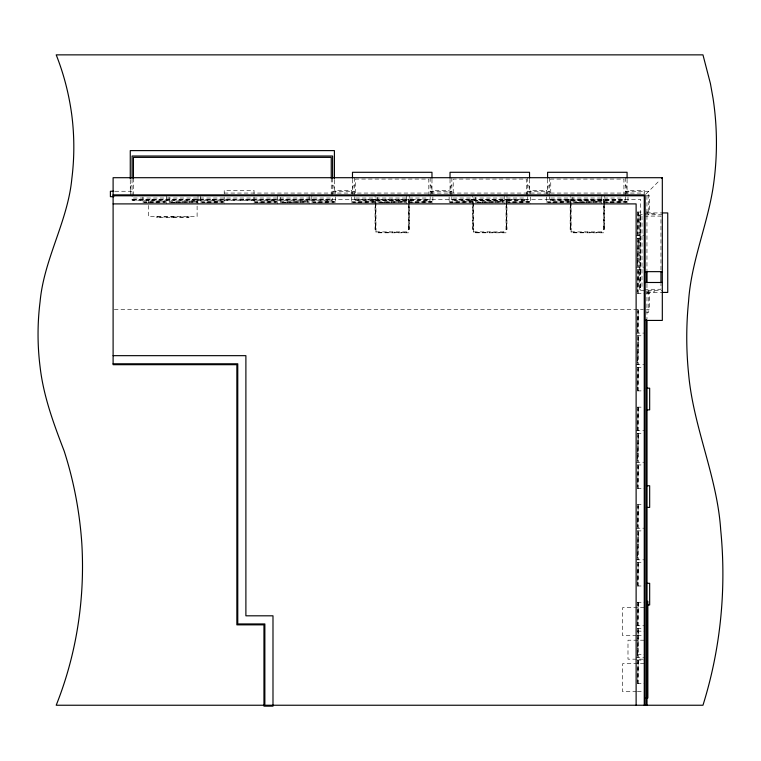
<?xml version="1.0" encoding="UTF-8"?>
<svg xmlns="http://www.w3.org/2000/svg" width="761" height="761" viewBox="0 0 761 761"><rect width="100%" height="100%" fill="white"/><g stroke="black" fill="none" stroke-linecap="round" stroke-linejoin="round"><path stroke-width="0.57" stroke-dasharray="3.81 2.85" d="M645.994 194.026L660.053 179.976M132.072 185.836L130.721 185.836L130.721 195.596M332.605 185.836L333.965 185.836L333.965 193.427M354.284 185.836L352.933 185.836L352.933 195.596M430.165 185.836L431.525 185.836L431.525 193.427M451.844 185.836L450.493 185.836L450.493 195.596M527.725 185.836L529.076 185.836L529.076 193.427M549.404 185.836L548.044 185.836L548.044 195.596M625.276 185.836L626.636 185.836L626.636 193.427M114.959 191.258L132.072 191.258M332.605 191.258L354.284 191.258M430.165 191.258L451.844 191.258M527.725 191.258L549.404 191.258M625.276 191.258L648.762 191.258L648.762 214.745M224.21 193.066L644.253 193.066M646.422 195.777L649.666 195.777L649.666 212.034L646.422 212.034M133.432 198.031L331.254 198.031M355.644 198.031L428.814 198.031M453.204 198.031L526.365 198.031M550.755 198.031L623.925 198.031M132.072 199.392L640.638 199.392L640.638 290.616M132.975 199.61L151.943 199.61M152.847 199.61L192.6 199.61M193.503 199.61L212.471 199.61M213.375 199.61L331.701 199.61M355.187 199.61L374.165 199.61M375.068 199.61L409.389 199.61M410.293 199.61L429.261 199.61M452.747 199.61L471.715 199.61M472.619 199.61L506.95 199.61M507.853 199.61L526.821 199.61M550.308 199.61L569.276 199.61M570.179 199.61L604.5 199.61M605.404 199.61L624.372 199.61M132.975 200.067L151.943 200.067M152.847 200.067L192.6 200.067M193.503 200.067L212.471 200.067M213.375 200.067L331.701 200.067M355.187 200.067L374.165 200.067M375.068 200.067L409.389 200.067M410.293 200.067L429.261 200.067M452.747 200.067L471.715 200.067M472.619 200.067L506.95 200.067M507.853 200.067L526.821 200.067M550.308 200.067L569.276 200.067M570.179 200.067L604.5 200.067M605.404 200.067L624.372 200.067M375.963 200.742L408.486 200.742M473.523 200.742L506.046 200.742M571.083 200.742L603.597 200.742M142.916 201.646L166.402 201.646M169.113 201.646L198.012 201.646M200.723 201.646L224.21 201.646M254.022 201.646L277.508 201.646M280.219 201.646L309.118 201.646M311.829 201.646L335.316 201.646M351.582 201.646L375.963 201.646M377.77 201.646L406.678 201.646M408.486 201.646L432.876 201.646M449.133 201.646L473.523 201.646M475.33 201.646L504.239 201.646M506.046 201.646L530.436 201.646M546.693 201.646L571.083 201.646M572.89 201.646L601.789 201.646M603.597 201.646L627.987 201.646M142.916 202.55L166.402 202.55M169.113 202.55L198.012 202.55M200.723 202.55L224.21 202.55M254.022 202.55L277.508 202.55M280.219 202.55L309.118 202.55M311.829 202.55L335.316 202.55M351.582 202.55L375.963 202.55M377.77 202.55L406.678 202.55M408.486 202.55L432.876 202.55M449.133 202.55L473.523 202.55M475.33 202.55L504.239 202.55M506.046 202.55L530.436 202.55M546.693 202.55L571.083 202.55M572.89 202.55L601.789 202.55M603.597 202.55L627.987 202.55M637.28 212.034L643.093 212.034M646.831 212.937L660.767 212.937M644.434 213.384L654.184 213.384L654.184 214.745M662.317 214.745L639.735 214.745L639.735 290.616L662.317 290.616M639.735 215.648L640.638 215.648M644.358 216.095L660.957 216.095L660.957 270.383M157.365 216.999L171.824 216.999M173.622 216.999L188.081 216.999M375.068 228.747L375.963 228.747M408.486 228.747L409.389 228.747M472.619 228.747L473.523 228.747M506.046 228.747L506.95 228.747M570.179 228.747L571.083 228.747M603.597 228.747L604.5 228.747M375.963 229.651L375.068 229.651L375.068 196.224M408.486 229.651L409.389 229.651L409.389 196.224M473.523 229.651L472.619 229.651L472.619 196.224M506.046 229.651L506.95 229.651L506.95 196.224M571.083 229.651L570.179 229.651L570.179 196.224M603.597 229.651L604.5 229.651L604.5 196.224M375.963 231.905L408.486 231.905M473.523 231.905L506.046 231.905M571.083 231.905L603.597 231.905M378.227 232.362L389.965 232.362M394.483 232.362L406.231 232.362M475.787 232.362L487.525 232.362M492.044 232.362L503.782 232.362M573.337 232.362L585.085 232.362M589.604 232.362L601.342 232.362M639.735 234.616L640.638 234.616M636.12 235.52L643.796 235.52M637.214 238.231L642.703 238.231M636.12 267.14L643.796 267.14M637.214 269.841L643.796 269.841M639.735 270.745L640.638 270.745M644.358 289.266L660.957 289.266L660.957 283.368M639.735 289.722L640.638 289.722M646.603 291.977L654.184 291.977L654.184 290.616M646.831 292.424L660.767 292.424M637.28 293.327L644.253 293.327M646.422 293.327L649.666 293.327L649.666 309.594L646.422 309.594M114.293 309.594L643.349 309.594M646.603 312.305L648.762 312.305L648.762 290.616M636.12 333.08L643.796 333.08M637.214 335.782L642.703 335.782M636.12 364.69L643.796 364.69M637.214 367.401L643.796 367.401M637.28 390.888L644.253 390.888M637.28 407.145L643.093 407.145M636.12 430.631L643.796 430.631M637.214 433.342L642.703 433.342M636.12 462.25L643.796 462.25M637.214 464.961L643.796 464.961M637.28 488.448L644.253 488.448M637.28 504.705L643.093 504.705M636.12 528.191L643.796 528.191M637.214 530.902L642.703 530.902M636.12 559.811L643.796 559.811M637.214 562.512L643.796 562.512M637.28 585.999L644.253 585.999M637.28 602.265L644.253 602.265M644.253 607.678L622.574 607.678L622.574 635.682L636.263 635.682M636.12 625.751L644.253 625.751M637.214 628.462L642.703 628.462M637.28 631.164L644.253 631.164M637.404 635.682L643.112 635.682M644.253 640.201L627.987 640.201L627.987 659.169L644.253 659.169M637.28 654.65L644.253 654.65M636.12 657.361L643.796 657.361M637.214 660.072L644.253 660.072M644.253 663.687L622.574 663.687L622.574 691.692L636.263 691.692M637.28 683.559L644.253 683.559M637.404 691.692L643.112 691.692M646.955 195.777L646.955 269.765M646.955 283.901L646.955 319.097M644.253 193.608L644.253 190.355L627.987 190.355L627.987 193.608M641.989 216.095L641.989 289.266M640.41 215.648L640.41 234.616M640.41 235.52L640.41 269.841M640.41 270.745L640.41 289.722M639.963 215.648L639.963 234.616M639.963 235.52L639.963 269.841M639.963 270.745L639.963 289.722M638.374 212.034L638.374 235.52M638.374 238.231L638.374 267.14M638.374 269.841L638.374 293.327M638.374 309.594L638.374 333.08M638.374 335.782L638.374 364.69M638.374 367.401L638.374 390.888M638.374 407.145L638.374 430.631M638.374 433.342L638.374 462.25M638.374 464.961L638.374 488.448M638.374 504.705L638.374 528.191M638.374 530.902L638.374 559.811M638.374 562.512L638.374 585.999M638.374 602.265L638.374 625.751M638.374 628.462L638.374 657.361M638.374 660.072L638.374 683.559M637.471 212.034L637.471 235.52M637.471 238.231L637.471 267.14M637.471 269.841L637.471 293.327M637.471 309.594L637.471 333.08M637.471 335.782L637.471 364.69M637.471 367.401L637.471 390.888M637.471 407.145L637.471 430.631M637.471 433.342L637.471 462.25M637.471 464.961L637.471 488.448M637.471 504.705L637.471 528.191M637.471 530.902L637.471 559.811M637.471 562.512L637.471 585.999M637.471 602.265L637.471 625.751M637.471 628.462L637.471 657.361M637.471 660.072L637.471 683.559M627.987 196.937L627.987 203.9M627.083 179.254L627.083 193.189M625.276 177.703L625.276 195.596M625.276 196.68L625.276 200.286L549.404 200.286L549.404 196.68M624.372 199.392L624.372 200.286M623.925 195.663L623.925 179.063L550.755 179.063L550.755 195.663M606.764 199.392L606.764 200.286M605.861 199.392L605.861 200.286M605.404 199.392L605.404 200.286M604.282 203.691L604.282 228.747M603.825 203.691L603.825 228.747M603.597 199.392L603.597 232.809L571.083 232.809L571.083 199.392M601.789 196.224L601.789 203.9M601.342 231.905L601.342 232.809M589.604 231.905L589.604 232.809M587.34 231.905L587.34 232.809M585.085 231.905L585.085 232.809M573.337 231.905L573.337 232.809M572.89 197.318L572.89 202.806M570.855 203.691L570.855 228.747M570.408 203.691L570.408 228.747M569.276 199.392L569.276 200.286M568.819 199.392L568.819 200.286M567.915 199.392L567.915 200.286M550.308 199.392L550.308 200.286M549.404 177.703L549.404 195.596M547.597 179.254L547.597 193.189M546.693 193.608L546.693 190.355L530.436 190.355L530.436 193.608M546.693 196.937L546.693 202.74M530.436 196.937L530.436 203.9M529.532 179.254L529.532 193.189M527.725 177.703L527.725 195.596M527.725 196.68L527.725 200.286L451.844 200.286L451.844 196.68M526.821 199.392L526.821 200.286M526.365 195.663L526.365 179.063L453.204 179.063L453.204 195.663M509.204 199.392L509.204 200.286M508.3 199.392L508.3 200.286M507.853 199.392L507.853 200.286M506.721 203.691L506.721 228.747M506.265 203.691L506.265 228.747M506.046 199.392L506.046 232.809L473.523 232.809L473.523 199.392M504.239 196.224L504.239 203.9M503.782 231.905L503.782 232.809M492.044 231.905L492.044 232.809M489.78 231.905L489.78 232.809M487.525 231.905L487.525 232.809M475.787 231.905L475.787 232.809M475.33 197.318L475.33 202.806M473.294 203.691L473.294 228.747M472.847 203.691L472.847 228.747M471.715 199.392L471.715 200.286M471.268 199.392L471.268 200.286M470.365 199.392L470.365 200.286M452.747 199.392L452.747 200.286M451.844 177.703L451.844 195.596M450.036 179.254L450.036 193.189M449.133 193.608L449.133 190.355L432.876 190.355L432.876 193.608M449.133 196.937L449.133 202.74M432.876 196.937L432.876 203.9M431.972 179.254L431.972 193.189M430.165 177.703L430.165 195.596M430.165 196.68L430.165 200.286L354.284 200.286L354.284 196.68M429.261 199.392L429.261 200.286M428.814 195.663L428.814 179.063L355.644 179.063L355.644 195.663M411.644 199.392L411.644 200.286M410.74 199.392L410.74 200.286M410.293 199.392L410.293 200.286M409.161 203.691L409.161 228.747M408.714 203.691L408.714 228.747M408.486 199.392L408.486 232.809L375.963 232.809L375.963 199.392M406.678 196.224L406.678 203.9M406.231 231.905L406.231 232.809M394.483 231.905L394.483 232.809M392.229 231.905L392.229 232.809M389.965 231.905L389.965 232.809M378.227 231.905L378.227 232.809M377.77 197.318L377.77 202.806M375.744 203.691L375.744 228.747M375.287 203.691L375.287 228.747M374.165 199.392L374.165 200.286M373.708 199.392L373.708 200.286M372.804 199.392L372.804 200.286M355.187 199.392L355.187 200.286M354.284 177.703L354.284 195.596M352.486 179.254L352.486 193.189M351.582 193.608L351.582 190.355L335.316 190.355L335.316 193.608M351.582 196.937L351.582 202.74M335.316 196.937L335.316 202.74M334.412 180.138L334.412 193.132M332.605 178.293L332.605 200.286L132.072 200.286L132.072 178.293M331.701 199.392L331.701 200.286M331.254 178.293L331.254 195.71M312.733 199.392L312.733 200.286M311.829 196.224L311.829 202.806M309.118 196.224L309.118 203.9M302.802 199.392L302.802 200.286M301.898 199.392L301.898 200.286M280.219 197.318L280.219 202.806M277.508 196.224L277.508 203.9M272.99 199.392L272.99 200.286M272.086 199.392L272.086 200.286M271.182 199.392L271.182 200.286M254.022 193.608L254.022 190.355L224.21 190.355L224.21 193.608M254.022 196.937L254.022 203.9M252.214 199.392L252.214 200.286M251.311 199.392L251.311 200.286M243.178 199.392L243.178 200.286M242.274 199.392L242.274 200.286M224.21 196.937L224.21 203.9M213.375 199.392L213.375 200.286M212.471 199.392L212.471 200.286M200.723 196.224L200.723 202.806M198.916 199.392L198.916 200.286M198.012 196.224L198.012 203.9M197.109 199.392L197.109 216.552L148.338 216.552L148.338 199.392M193.503 199.392L193.503 200.286M192.6 199.392L192.6 200.286M188.985 216.552L188.985 217.456L156.462 217.456L156.462 216.552M188.081 216.552L188.081 217.456M173.622 216.552L173.622 217.456M172.718 216.552L172.718 217.456M171.824 216.552L171.824 217.456M169.113 197.318L169.113 202.806M166.402 196.224L166.402 203.9M157.365 216.552L157.365 217.456M152.847 199.392L152.847 200.286M151.943 199.392L151.943 200.286M146.531 199.392L146.531 200.286M142.916 196.937L142.916 202.74M133.432 178.293L133.432 195.71M132.975 199.392L132.975 200.286M130.264 180.138L130.264 193.132M165.042 201.874L144.267 202.321L165.042 201.874M196.661 201.874L170.464 202.321L196.661 201.874M222.859 201.874L202.084 202.321L222.859 201.874M276.148 201.874L255.373 202.321L276.148 201.874M307.767 201.874L281.57 202.321L307.767 201.874M333.965 201.874L313.19 202.321L333.965 201.874M373.708 201.874L352.933 202.321L373.708 201.874M405.328 201.874L379.13 202.321L405.328 201.874M431.525 201.874L410.74 202.321L431.525 201.874M471.268 201.874L450.493 202.321L471.268 201.874M502.878 201.874L476.69 202.321L502.878 201.874M529.076 201.874L508.3 202.321L529.076 201.874M568.819 201.874L548.044 202.321L568.819 201.874M600.439 201.874L574.241 202.321L600.439 201.874M626.636 201.874L605.861 202.321L626.636 201.874M638.156 213.384L637.699 234.16L638.156 213.384M638.156 239.582L637.699 265.779L638.156 239.582M638.156 271.201L637.699 291.977L638.156 271.201M638.156 310.945L637.699 331.72L638.156 310.945M638.156 337.142L637.699 363.339L638.156 337.142M638.156 368.762L637.699 389.537L638.156 368.762M638.156 408.505L637.699 429.28L638.156 408.505M638.156 434.702L637.699 460.89L638.156 434.702M638.156 466.312L637.699 487.088L638.156 466.312M638.156 506.055L637.699 526.84L638.156 506.055M638.156 532.253L637.699 558.45L638.156 532.253M638.156 563.872L637.699 584.648L638.156 563.872M638.156 603.616L637.699 624.391L638.156 603.616M638.156 629.813L637.699 656.011L638.156 629.813M638.156 661.433L637.699 682.208L638.156 661.433"/><path stroke-width="1.14" d="M661.556 178.464L662.317 177.703L662.317 320.429L645.157 320.429M662.317 177.703L113.104 177.703L113.104 364.69L236.861 364.69L236.861 624.848L263.953 624.848L263.953 706.141L272.99 706.141L272.99 615.811L245.889 615.811L245.889 355.663L113.104 355.663M113.817 191.258L110.393 191.258L110.393 196.68L113.817 196.68M113.104 194.873L645.157 194.873L645.157 705.238M113.104 195.777L644.253 195.777L644.253 705.238M113.104 203.9L636.12 203.9L636.12 705.238M661.927 212.937L667.739 212.937L667.739 292.424L661.927 292.424M645.157 271.648L662.317 271.648M645.157 282.493L662.317 282.493M113.104 363.787L237.765 363.787L237.765 623.944L264.857 623.944L264.857 705.238L702.964 705.238C720.667 648.781 726.536 588.776 720.705 529.922C717.204 476.31 693.176 426.883 688.572 373.499A358.612 358.612 0 0 1 688.572 301.337C691.131 262.374 706.969 226.188 713.038 187.9A297.361 297.361 0 0 0 713.038 98.226L710.413 83.539L702.964 54.859L56.2 54.859C63.905 74.283 69.099 94.659 71.829 115.377A253.451 253.451 0 0 1 71.829 178.74C67.786 221.375 43.976 258.94 40.095 301.613A261.09 261.09 0 0 0 40.095 366.888C43.425 396.091 53.679 423.772 64.162 451.026C73.817 480.971 79.686 512.067 81.817 543.459C85.099 598.403 76.633 654.08 56.2 705.238L264.257 705.238M646.422 388.177L649.666 388.177L649.666 409.856L646.422 409.856M646.422 485.737L649.666 485.737L649.666 507.416L646.422 507.416M646.422 583.297L649.666 583.297L649.666 604.976L647.497 604.976M646.955 601.361L647.858 601.361L647.858 698.008L646.06 698.008M660.957 271.563L660.957 282.188M646.955 270.945L646.955 282.731M646.955 320.286L646.955 705.238M646.508 271.877L646.508 282.559M646.508 319.411L646.508 705.238M627.083 178.093L627.083 172.29L547.597 172.29L547.597 178.093M529.532 178.093L529.532 172.29L450.036 172.29L450.036 178.093M431.972 178.093L431.972 172.29L352.486 172.29L352.486 178.093M334.412 178.959L334.412 150.611L130.264 150.611L130.264 178.959M332.605 178.293L332.605 156.024L132.072 156.024L132.072 178.293M331.254 178.293L331.254 157.384L133.432 157.384L133.432 178.293"/></g></svg>
